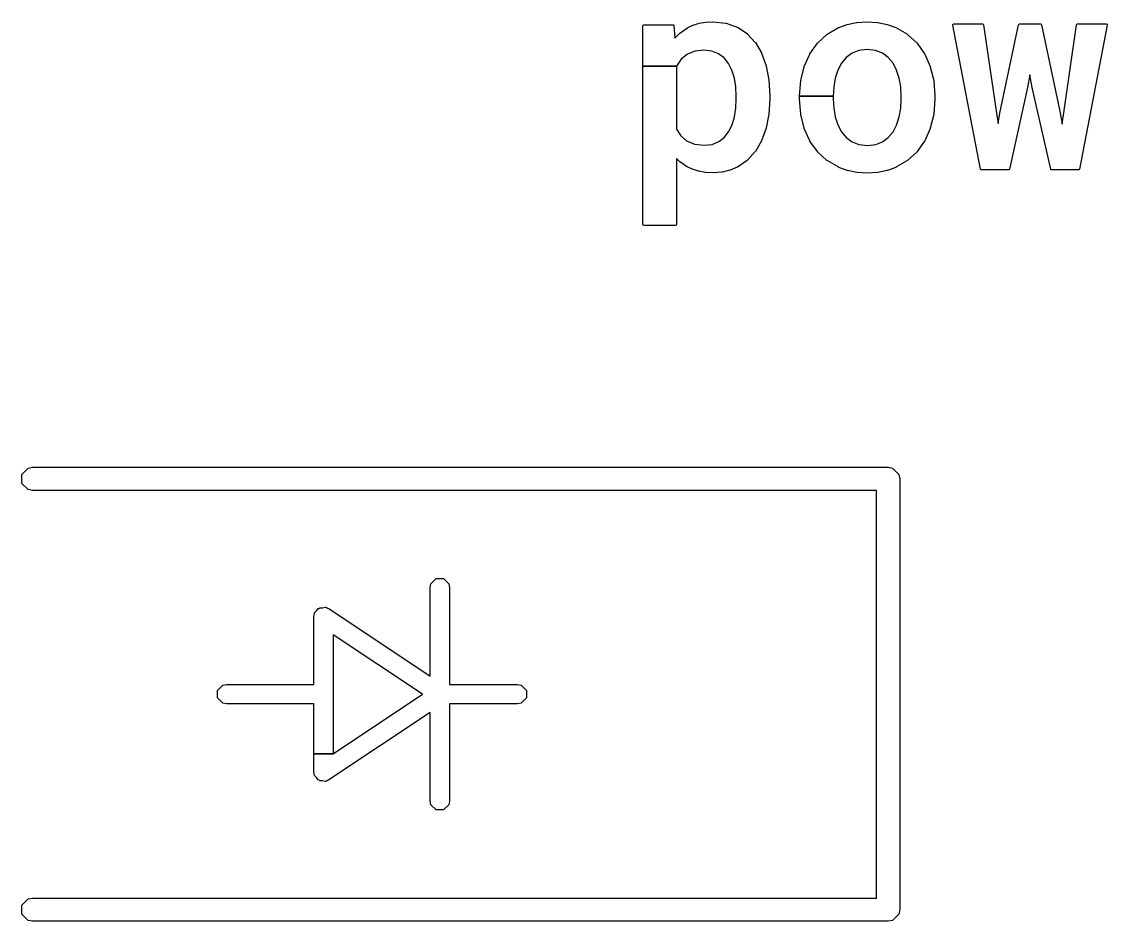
# Model space of a CAD drawing. Header units: millimetres. Extents: x 73 to 173, y -160 to -92.
# Drawn here: x 149.79 to 155.38, y -146.87 to -142.23 of the extents above; entities that cross this region are included whole.
import ezdxf

# ---------------------------------------------------------------- set-up
doc = ezdxf.new("R2010")
doc.units = ezdxf.units.MM
doc.layers.add('F.Silkscreen', color=41, linetype='CONTINUOUS', true_color=0xf2eda1)

msp = doc.modelspace()

# ---------------------------------------------------------------- linework, layer by layer
at = {"layer": 'F.Silkscreen', "linetype": 'CONTINUOUS'}
for p, q in [((152.990912, -142.254361), (152.992376, -142.250825)), ((152.990912, -142.46249), (152.990912, -142.254361)), ((152.992376, -142.250825), (152.995912, -142.249361)), ((152.995912, -142.249361), (153.146305, -142.249361)), ((153.146305, -142.249361), (153.149841, -142.250825)), ((153.149841, -142.250825), (153.151289, -142.253956)), ((153.151289, -142.253956), (153.156554, -142.31881)), ((153.182348, -142.29196), (153.220572, -142.265398)), ((153.220572, -142.265398), (153.221311, -142.264973)), ((153.221311, -142.264973), (153.248938, -142.252087)), ((153.248938, -142.252087), (153.249541, -142.251852)), ((153.249541, -142.251852), (153.280532, -142.242024)), ((153.280532, -142.242024), (153.281141, -142.241872)), ((153.281141, -142.241872), (153.313847, -142.235871)), ((153.313847, -142.235871), (153.314459, -142.235797)), ((153.314459, -142.235797), (153.349958, -142.233738)), ((153.349958, -142.233738), (153.350769, -142.233757)), ((153.350769, -142.233757), (153.418694, -142.240877)), ((153.418694, -142.240877), (153.419845, -142.241138)), ((153.419845, -142.241138), (153.477033, -142.261434)), ((153.477033, -142.261434), (153.478122, -142.261977)), ((153.478122, -142.261977), (153.52786, -142.294913)), ((153.940672, -142.298408), (153.999546, -142.263967)), ((153.999546, -142.263967), (154.000368, -142.263582)), ((154.000368, -142.263582), (154.04362, -142.247913)), ((154.04362, -142.247913), (154.044332, -142.247713)), ((154.044332, -142.247713), (154.092407, -142.237995)), ((154.092407, -142.237995), (154.093085, -142.237906)), ((154.093085, -142.237906), (154.146777, -142.234533)), ((154.146777, -142.234533), (154.147403, -142.234533)), ((154.147403, -142.234533), (154.201013, -142.2379)), ((154.201013, -142.2379), (154.201689, -142.237989)), ((154.201689, -142.237989), (154.249832, -142.247701)), ((154.249832, -142.247701), (154.25054, -142.247899)), ((154.25054, -142.247899), (154.293989, -142.26358)), ((154.293989, -142.26358), (154.294802, -142.263959)), ((154.294802, -142.263959), (154.354121, -142.298388)), ((154.588534, -142.251398), (154.589304, -142.247649)), ((154.731416, -142.993897), (154.588534, -142.251398)), ((154.589304, -142.247649), (154.592499, -142.245543)), ((154.592499, -142.245543), (154.593444, -142.245453)), ((154.593444, -142.245453), (154.741089, -142.245453)), ((154.741089, -142.245453), (154.744625, -142.246917)), ((154.744625, -142.246917), (154.746033, -142.24971)), ((154.746033, -142.24971), (154.814421, -142.704613)), ((154.831208, -142.704319), (154.927623, -142.249416)), ((154.927623, -142.249416), (154.929788, -142.246261)), ((154.929788, -142.246261), (154.932514, -142.245453)), ((154.932514, -142.245453), (155.039859, -142.245453)), ((155.039859, -142.245453), (155.043395, -142.246917)), ((155.043395, -142.246917), (155.04475, -142.249414)), ((155.04475, -142.249414), (155.141103, -142.703034)), ((155.159964, -142.702678), (155.226276, -142.249729)), ((155.226276, -142.249729), (155.228237, -142.246443)), ((155.228237, -142.246443), (155.231223, -142.245453)), ((155.231223, -142.245453), (155.3796, -142.245453)), ((155.38451, -142.251398), (155.241628, -142.993897)), ((155.3796, -142.245453), (155.383136, -142.246917)), ((155.383136, -142.246917), (155.3846, -142.250453)), ((155.3846, -142.250453), (155.38451, -142.251398)), ((153.156554, -142.31881), (153.181586, -142.292612)), ((153.181586, -142.292612), (153.182348, -142.29196)), ((153.52786, -142.294913), (153.528766, -142.295683)), ((153.528766, -142.295683), (153.57007, -142.340233)), ((153.891383, -142.344061), (153.939793, -142.299062)), ((153.939793, -142.299062), (153.940672, -142.298408)), ((154.354121, -142.298388), (154.354991, -142.299028)), ((154.354991, -142.299028), (154.404055, -142.344039)), ((153.259298, -142.385888), (153.221815, -142.401058)), ((153.305002, -142.380539), (153.259298, -142.385888)), ((153.347045, -142.385415), (153.305002, -142.380539)), ((153.380795, -142.399066), (153.347045, -142.385415)), ((153.57007, -142.340233), (153.570722, -142.341113)), ((153.570722, -142.341113), (153.602057, -142.394846)), ((153.851865, -142.399497), (153.890711, -142.344827)), ((153.890711, -142.344827), (153.891383, -142.344061)), ((154.104136, -142.381675), (154.069227, -142.395886)), ((154.147095, -142.376631), (154.104136, -142.381675)), ((154.19058, -142.381693), (154.147095, -142.376631)), ((154.225575, -142.395892), (154.19058, -142.381693)), ((154.404055, -142.344039), (154.404769, -142.344852)), ((154.404769, -142.344852), (154.443074, -142.399476)), ((153.188522, -142.427504), (153.164311, -142.46249)), ((153.221815, -142.401058), (153.188522, -142.427504)), ((153.409523, -142.420748), (153.380795, -142.399066)), ((153.432917, -142.44932), (153.409523, -142.420748)), ((153.449948, -142.483303), (153.432917, -142.44932)), ((153.602057, -142.394846), (153.602439, -142.395661)), ((153.602439, -142.395661), (153.626303, -142.461485)), ((153.822503, -142.465185), (153.851373, -142.400359)), ((153.851373, -142.400359), (153.851865, -142.399497)), ((154.015215, -142.447857), (153.996311, -142.482773)), ((154.039465, -142.418368), (154.015215, -142.447857)), ((154.069227, -142.395886), (154.039465, -142.418368)), ((154.255537, -142.418364), (154.225575, -142.395892)), ((154.280286, -142.447838), (154.255537, -142.418364)), ((154.298179, -142.48261), (154.280286, -142.447838)), ((154.443074, -142.399476), (154.443553, -142.400325)), ((154.443553, -142.400325), (154.472232, -142.465197)), ((152.990912, -143.278227), (152.990912, -142.46249)), ((152.990912, -142.46249), (153.164311, -142.46249)), ((153.164311, -142.46249), (152.990912, -142.46249)), ((153.164311, -142.46249), (153.164311, -142.78811)), ((153.462542, -142.524593), (153.449948, -142.483303)), ((153.626303, -142.461485), (153.626507, -142.46222)), ((153.626507, -142.46222), (153.640661, -142.533867)), ((153.804964, -142.536873), (153.822213, -142.466036)), ((153.822213, -142.466036), (153.822503, -142.465185)), ((153.996311, -142.482773), (153.982694, -142.524419)), ((154.311733, -142.524426), (154.298179, -142.48261)), ((154.472232, -142.465197), (154.472516, -142.466033)), ((154.472516, -142.466033), (154.48981, -142.536872)), ((153.469802, -142.56895), (153.462542, -142.524593)), ((153.640661, -142.533867), (153.640747, -142.534533)), ((153.640747, -142.534533), (153.645705, -142.616087)), ((153.79891, -142.616132), (153.804836, -142.537679)), ((153.804836, -142.537679), (153.804964, -142.536873)), ((153.982694, -142.524419), (153.974922, -142.569048)), ((154.319777, -142.569075), (154.311733, -142.524426)), ((154.48981, -142.536872), (154.489939, -142.53768)), ((154.489939, -142.53768), (154.495909, -142.616501)), ((154.985246, -142.507559), (154.973645, -142.572512)), ((154.997329, -142.572547), (154.985246, -142.507559)), ((153.472315, -142.61755), (153.469802, -142.56895)), ((153.645705, -142.616087), (153.645714, -142.61639)), ((153.645714, -142.61639), (153.645714, -142.6308)), ((153.798868, -142.616879), (153.798877, -142.616647)), ((153.798868, -142.631228), (153.798868, -142.616879)), ((153.798877, -142.616647), (153.798882, -142.616499)), ((153.798877, -142.616647), (153.972266, -142.616647)), ((153.972266, -142.616647), (153.798877, -142.616647)), ((153.798882, -142.616499), (153.79891, -142.616132)), ((153.974922, -142.569048), (153.972266, -142.616647)), ((153.972266, -142.616647), (153.972266, -142.630776)), ((154.322524, -142.616661), (154.319777, -142.569075)), ((154.322524, -142.630793), (154.322524, -142.616661)), ((154.495909, -142.616501), (154.495923, -142.616879)), ((154.495923, -142.616879), (154.495923, -142.631228)), ((154.973604, -142.572717), (154.879998, -142.994036)), ((154.973645, -142.572512), (154.973604, -142.572717)), ((154.997369, -142.57274), (154.997329, -142.572547)), ((155.093051, -142.994059), (154.997369, -142.57274)), ((153.469886, -142.679629), (153.472315, -142.631582)), ((153.472315, -142.631582), (153.472315, -142.61755)), ((153.645705, -142.631106), (153.640887, -142.709627)), ((153.645714, -142.6308), (153.645705, -142.631106)), ((153.798882, -142.631603), (153.798868, -142.631228)), ((153.804855, -142.710973), (153.798882, -142.631603)), ((153.972266, -142.630776), (153.974943, -142.679625)), ((154.319833, -142.679615), (154.322524, -142.630793)), ((154.495909, -142.631604), (154.48992, -142.710971)), ((154.495923, -142.631228), (154.495909, -142.631604)), ((153.450432, -142.765343), (153.462843, -142.723902)), ((153.462843, -142.723902), (153.469886, -142.679629)), ((153.640802, -142.710284), (153.626874, -142.78124)), ((153.640887, -142.709627), (153.640802, -142.710284)), ((153.804983, -142.711783), (153.804855, -142.710973)), ((153.822213, -142.782439), (153.804983, -142.711783)), ((153.974943, -142.679625), (153.982696, -142.724422)), ((153.982696, -142.724422), (153.996311, -142.766065)), ((154.298614, -142.766161), (154.312033, -142.724427)), ((154.312033, -142.724427), (154.319833, -142.679615)), ((154.489791, -142.711782), (154.472516, -142.782441)), ((154.48992, -142.710971), (154.489791, -142.711782)), ((154.814421, -142.704613), (154.814432, -142.704686)), ((154.814432, -142.704686), (154.821712, -142.758567)), ((154.821712, -142.758567), (154.831174, -142.704494)), ((154.831174, -142.704494), (154.831208, -142.704319)), ((155.141103, -142.703034), (155.141137, -142.70321)), ((155.141137, -142.70321), (155.151464, -142.76213)), ((155.151464, -142.76213), (155.159961, -142.702694)), ((155.159961, -142.702694), (155.159964, -142.702678)), ((153.432885, -142.800616), (153.450432, -142.765343)), ((153.626668, -142.781983), (153.602908, -142.847431)), ((153.626874, -142.78124), (153.626668, -142.781983)), ((153.822507, -142.783295), (153.822213, -142.782439)), ((153.851357, -142.847809), (153.822507, -142.783295)), ((153.996311, -142.766065), (154.015211, -142.800974)), ((154.280295, -142.800995), (154.298614, -142.766161)), ((154.472229, -142.783283), (154.44357, -142.847843)), ((154.472516, -142.782441), (154.472229, -142.783283)), ((153.164311, -142.78811), (153.186247, -142.82116)), ((153.186247, -142.82116), (153.216456, -142.847541)), ((153.381777, -142.851878), (153.410023, -142.829819)), ((153.410023, -142.829819), (153.432885, -142.800616)), ((154.015211, -142.800974), (154.039517, -142.830307)), ((154.039517, -142.830307), (154.069548, -142.85256)), ((154.225968, -142.852564), (154.256006, -142.830307)), ((154.256006, -142.830307), (154.280295, -142.800995)), ((153.216456, -142.847541), (153.256602, -142.864367)), ((153.256602, -142.864367), (153.306427, -142.870678)), ((153.306427, -142.870678), (153.348348, -142.865725)), ((153.348348, -142.865725), (153.381777, -142.851878)), ((153.602511, -142.848271), (153.570706, -142.902014)), ((153.602908, -142.847431), (153.602511, -142.848271)), ((153.851847, -142.848667), (153.851357, -142.847809)), ((153.890713, -142.903282), (153.851847, -142.848667)), ((154.069548, -142.85256), (154.104835, -142.866507)), ((154.104835, -142.866507), (154.148426, -142.871475)), ((154.148426, -142.871475), (154.190849, -142.866547)), ((154.190849, -142.866547), (154.225968, -142.852564)), ((154.443092, -142.848688), (154.404767, -142.903257)), ((154.44357, -142.847843), (154.443092, -142.848688)), ((153.183825, -142.957368), (153.164311, -142.938748)), ((153.164311, -142.938748), (153.164311, -143.278227)), ((153.528014, -142.949007), (153.478568, -142.983145)), ((153.528875, -142.948252), (153.528014, -142.949007)), ((153.570105, -142.902828), (153.528875, -142.948252)), ((153.570706, -142.902014), (153.570105, -142.902828)), ((153.891389, -142.904051), (153.890713, -142.903282)), ((153.939907, -142.949008), (153.891389, -142.904051)), ((153.940796, -142.949665), (153.939907, -142.949008)), ((154.000233, -142.984148), (153.940796, -142.949665)), ((154.354723, -142.94968), (154.295541, -142.984144)), ((154.355608, -142.949024), (154.354723, -142.94968)), ((154.404076, -142.904048), (154.355608, -142.949024)), ((154.404767, -142.903257), (154.404076, -142.904048)), ((153.184419, -142.957854), (153.183825, -142.957368)), ((153.215804, -142.979713), (153.184419, -142.957854)), ((153.216516, -142.980126), (153.215804, -142.979713)), ((153.24549, -142.993897), (153.216516, -142.980126)), ((153.246123, -142.994147), (153.24549, -142.993897)), ((153.278149, -143.004312), (153.246123, -142.994147)), ((153.278779, -143.004467), (153.278149, -143.004312)), ((153.31281, -143.010571), (153.278779, -143.004467)), ((153.439993, -142.999624), (153.399116, -143.009305)), ((153.440802, -142.999358), (153.439993, -142.999624)), ((153.477688, -142.983629), (153.440802, -142.999358)), ((153.478568, -142.983145), (153.477688, -142.983629)), ((154.001053, -142.984529), (154.000233, -142.984148)), ((154.044779, -143.000221), (154.001053, -142.984529)), ((154.045483, -143.000417), (154.044779, -143.000221)), ((154.093796, -143.010124), (154.045483, -143.000417)), ((154.250534, -143.000425), (154.202583, -143.010128)), ((154.25124, -143.000227), (154.250534, -143.000425)), ((154.294723, -142.984526), (154.25124, -143.000227)), ((154.295541, -142.984144), (154.294723, -142.984526)), ((154.73279, -142.996488), (154.731416, -142.993897)), ((154.736326, -142.997952), (154.73279, -142.996488)), ((154.875117, -142.997952), (154.736326, -142.997952)), ((154.877802, -142.99717), (154.875117, -142.997952)), ((154.879998, -142.994036), (154.877802, -142.99717)), ((155.094391, -142.996488), (155.093051, -142.994059)), ((155.097927, -142.997952), (155.094391, -142.996488)), ((155.236718, -142.997952), (155.097927, -142.997952)), ((155.239522, -142.997092), (155.236718, -142.997952)), ((155.241628, -142.993897), (155.239522, -142.997092)), ((153.313417, -143.010642), (153.31281, -143.010571)), ((153.352048, -143.012781), (153.313417, -143.010642)), ((153.35269, -143.012776), (153.352048, -143.012781)), ((153.39833, -143.009427), (153.35269, -143.012776)), ((153.399116, -143.009305), (153.39833, -143.009427)), ((154.094468, -143.010212), (154.093796, -143.010124)), ((154.14812, -143.013573), (154.094468, -143.010212)), ((154.148748, -143.013573), (154.14812, -143.013573)), ((154.201906, -143.010217), (154.148748, -143.013573)), ((154.202583, -143.010128), (154.201906, -143.010217)), ((152.992376, -143.281763), (152.990912, -143.278227)), ((152.995912, -143.283227), (152.992376, -143.281763)), ((153.159311, -143.283227), (152.995912, -143.283227)), ((153.162847, -143.281763), (153.159311, -143.283227)), ((153.164311, -143.278227), (153.162847, -143.281763)), ((149.789567, -144.567039), (149.822039, -144.534567)), ((149.789567, -144.612961), (149.789567, -144.567039)), ((149.822039, -144.534567), (149.845, -144.53)), ((149.845, -144.53), (154.255, -144.53)), ((154.255, -144.53), (154.277961, -144.534567)), ((154.277961, -144.534567), (154.310433, -144.567039)), ((154.310433, -144.567039), (154.315, -144.59)), ((149.822039, -144.645433), (149.789567, -144.612961)), ((154.315, -144.59), (154.315, -146.81)), ((149.845, -144.65), (149.822039, -144.645433)), ((154.195, -144.65), (149.845, -144.65)), ((154.195, -146.75), (154.195, -144.65)), ((151.895, -145.15), (151.898806, -145.130866)), ((151.898806, -145.130866), (151.925866, -145.103806)), ((151.925866, -145.103806), (151.964134, -145.103806)), ((151.964134, -145.103806), (151.991194, -145.130866)), ((151.991194, -145.130866), (151.995, -145.15)), ((151.895, -145.606573), (151.895, -145.15)), ((151.995, -145.15), (151.995, -145.65)), ((151.295, -145.3), (151.296441, -145.292751)), ((151.295, -145.65), (151.295, -145.3)), ((151.295951, -145.290297), (151.297346, -145.288203)), ((151.296441, -145.292751), (151.295951, -145.290297)), ((151.297346, -145.288203), (151.298806, -145.280866)), ((151.298806, -145.280866), (151.309102, -145.270569)), ((151.309102, -145.270569), (151.317178, -145.258456)), ((151.317178, -145.258456), (151.322225, -145.257446)), ((151.322225, -145.257446), (151.325866, -145.253806)), ((151.325866, -145.253806), (151.340428, -145.253806)), ((151.340428, -145.253806), (151.354703, -145.250951)), ((151.354703, -145.250951), (151.361617, -145.253806)), ((151.361617, -145.253806), (151.364134, -145.253806)), ((151.364134, -145.253806), (151.365904, -145.255576)), ((151.365904, -145.255576), (151.372735, -145.258397)), ((151.372735, -145.258397), (151.895, -145.606573)), ((151.854861, -145.7), (151.395, -145.393426)), ((151.395, -145.393426), (151.395, -146.006573)), ((150.798806, -145.680866), (150.825866, -145.653806)), ((150.798806, -145.719134), (150.798806, -145.680866)), ((150.825866, -145.653806), (150.845, -145.65)), ((150.845, -145.65), (151.295, -145.65)), ((151.995, -145.65), (152.345, -145.65)), ((152.345, -145.65), (152.364134, -145.653806)), ((152.364134, -145.653806), (152.391194, -145.680866)), ((152.391194, -145.680866), (152.391194, -145.719134)), ((150.825866, -145.746194), (150.798806, -145.719134)), ((150.845, -145.75), (150.825866, -145.746194)), ((151.295, -145.75), (150.845, -145.75)), ((151.295, -146.006573), (151.295, -145.75)), ((151.395, -146.006573), (151.854861, -145.7)), ((152.345, -145.75), (151.995, -145.75)), ((151.995, -145.75), (151.995, -146.25)), ((152.364134, -145.746194), (152.345, -145.75)), ((152.391194, -145.719134), (152.364134, -145.746194)), ((151.895, -145.793426), (151.372735, -146.141603)), ((151.895, -146.25), (151.895, -145.793426)), ((151.295, -146.1), (151.295, -146.006573)), ((151.295, -146.006573), (151.395, -146.006573)), ((151.395, -146.006573), (151.295, -146.006573)), ((151.296441, -146.107248), (151.295, -146.1)), ((151.295951, -146.109703), (151.296441, -146.107248)), ((151.297346, -146.111796), (151.295951, -146.109703)), ((151.298806, -146.119134), (151.297346, -146.111796)), ((151.309102, -146.12943), (151.298806, -146.119134)), ((151.317178, -146.141544), (151.309102, -146.12943)), ((151.322225, -146.142553), (151.317178, -146.141544)), ((151.372735, -146.141603), (151.365904, -146.144423)), ((151.325866, -146.146194), (151.322225, -146.142553)), ((151.340428, -146.146194), (151.325866, -146.146194)), ((151.354703, -146.149049), (151.340428, -146.146194)), ((151.361617, -146.146194), (151.354703, -146.149049)), ((151.364134, -146.146194), (151.361617, -146.146194)), ((151.365904, -146.144423), (151.364134, -146.146194)), ((151.898806, -146.269134), (151.895, -146.25)), ((151.995, -146.25), (151.991194, -146.269134)), ((151.925866, -146.296194), (151.898806, -146.269134)), ((151.964134, -146.296194), (151.925866, -146.296194)), ((151.991194, -146.269134), (151.964134, -146.296194)), ((149.789567, -146.787039), (149.822039, -146.754567)), ((149.822039, -146.754567), (149.845, -146.75)), ((149.845, -146.75), (154.195, -146.75)), ((149.789567, -146.832961), (149.789567, -146.787039)), ((154.315, -146.81), (154.310433, -146.832961)), ((149.822039, -146.865433), (149.789567, -146.832961)), ((149.845, -146.87), (149.822039, -146.865433)), ((154.277961, -146.865433), (154.255, -146.87)), ((154.310433, -146.832961), (154.277961, -146.865433)), ((154.255, -146.87), (149.845, -146.87))]:
    msp.add_line(p, q, dxfattribs=at)

doc.saveas('drawing.dxf')
